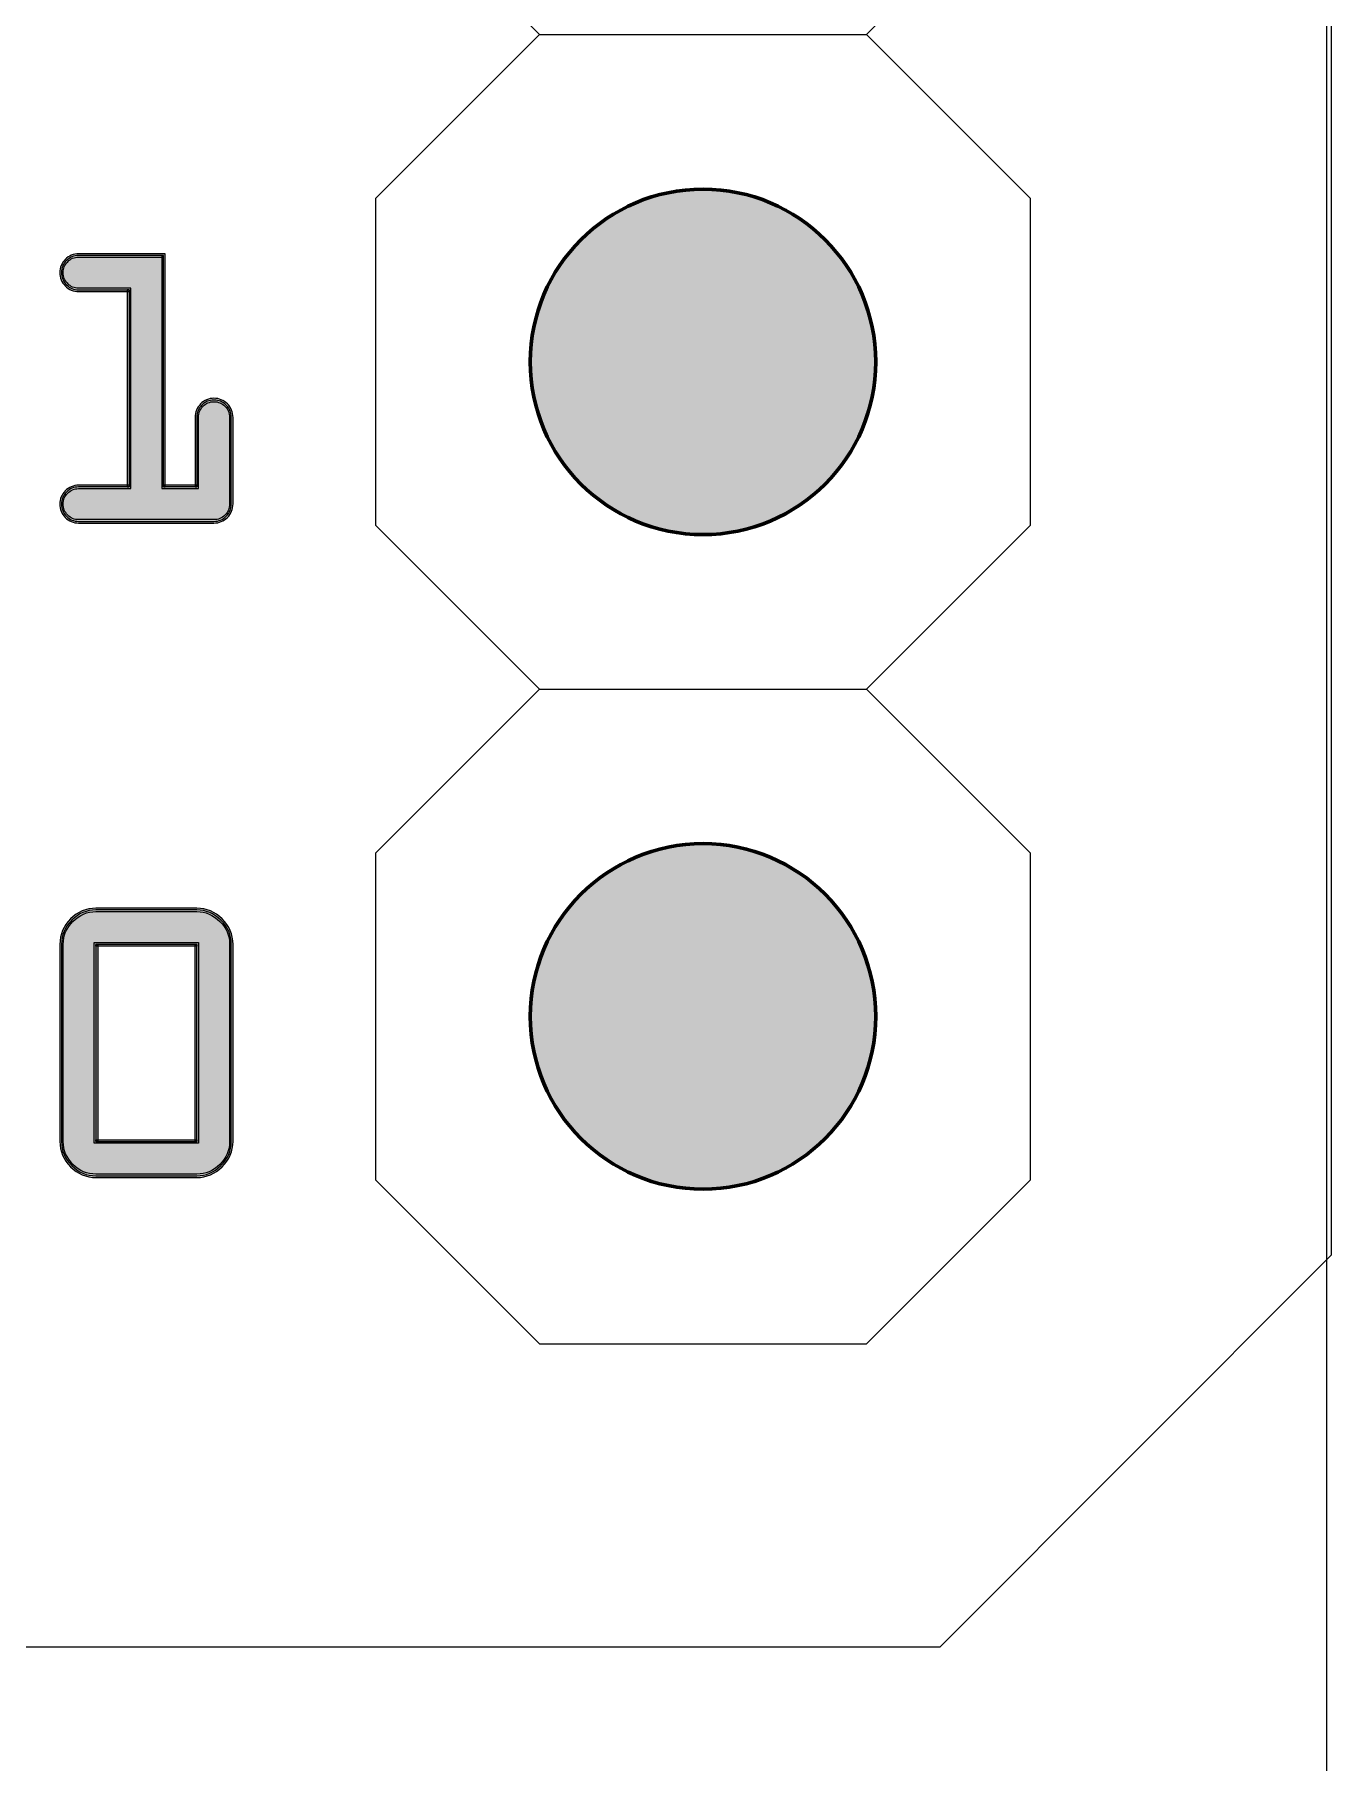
# Model space of a CAD drawing. Header units: inches. Extents: x 3.6 to 56.9, y 3.5 to 76.6.
# Drawn here: x 51.82 to 56.86, y 10.19 to 16.9 of the extents above; entities that cross this region are included whole.
import ezdxf

# ---------------------------------------------------------------- set-up
doc = ezdxf.new("R2010")
doc.units = ezdxf.units.IN
doc.header["$MEASUREMENT"] = 0
for name, color, linetype in [('board', 7, 'Continuous'), ('copper', 7, 'Continuous'), ('mask', 7, 'Continuous'), ('silk', 7, 'Continuous')]:
    doc.layers.add(name, color=color, linetype=linetype)

msp = doc.modelspace()

# ---------------------------------------------------------------- hatches: boundary and pattern name
at = {"layer": 'mask', "true_color": 0xffffff}
h = msp.add_hatch(color=7, dxfattribs=at)
edge = h.paths.add_edge_path()
edge.add_spline(control_points=[(54.4137, 14.9597), (54.0435, 14.9597), (53.7434, 15.2598), (53.7434, 15.63), (53.7434, 16.0002), (54.0435, 16.3003), (54.4137, 16.3003), (54.7838, 16.3003), (55.0839, 16.0002), (55.0839, 15.63), (55.0839, 15.2598), (54.7838, 14.9597), (54.4137, 14.9597)], knot_values=[0, 0, 0, 0, 1, 1, 1, 2, 2, 2, 3, 3, 3, 4, 4, 4, 4], degree=3, periodic=1)
h = msp.add_hatch(color=7, dxfattribs=at)
edge = h.paths.add_edge_path()
edge.add_spline(control_points=[(54.4137, 12.4197), (54.0435, 12.4197), (53.7434, 12.7198), (53.7434, 13.09), (53.7434, 13.4602), (54.0435, 13.7603), (54.4137, 13.7603), (54.7838, 13.7603), (55.0839, 13.4602), (55.0839, 13.09), (55.0839, 12.7198), (54.7838, 12.4197), (54.4137, 12.4197)], knot_values=[0, 0, 0, 0, 1, 1, 1, 2, 2, 2, 3, 3, 3, 4, 4, 4, 4], degree=3, periodic=1)
at = {"layer": 'silk', "true_color": 0xffffff}
h = msp.add_hatch(color=7, dxfattribs=at)
h.dxf.hatch_style = 2
edge = h.paths.add_edge_path()
edge.add_spline(control_points=[(51.9309, 15.0786), (51.9309, 15.0613), (51.9363, 15.0478), (51.9482, 15.0355), (51.9601, 15.0233), (51.9733, 15.0177), (51.9904, 15.0177), (51.9904, 15.0177), (52.5156, 15.0177), (52.5156, 15.0177), (52.5328, 15.0177), (52.5463, 15.0233), (52.5586, 15.0356), (52.5709, 15.0479), (52.5765, 15.0614), (52.5765, 15.0786), (52.5765, 15.0786), (52.5765, 15.4146), (52.5765, 15.4146), (52.5765, 15.4318), (52.5709, 15.4452), (52.5586, 15.4575), (52.5463, 15.4698), (52.5328, 15.4754), (52.5156, 15.4754), (52.4985, 15.4754), (52.4853, 15.4699), (52.4734, 15.4576), (52.4615, 15.4453), (52.4561, 15.4318), (52.4561, 15.4146), (52.4561, 15.4146), (52.4561, 15.1447), (52.4561, 15.1447), (52.4561, 15.1447), (52.4561, 15.1381), (52.4561, 15.1381), (52.4561, 15.1381), (52.4495, 15.1381), (52.4495, 15.1381), (52.4495, 15.1381), (52.3198, 15.1381), (52.3198, 15.1381), (52.3198, 15.1381), (52.3132, 15.1381), (52.3132, 15.1381), (52.3132, 15.1381), (52.3132, 15.1447), (52.3132, 15.1447), (52.3132, 15.1447), (52.3132, 16.043), (52.3132, 16.043), (52.3132, 16.043), (52.3198, 16.043), (52.3198, 16.043), (52.3198, 16.043), (52.3198, 16.0364), (52.3198, 16.0364), (52.3198, 16.0364), (51.9904, 16.0364), (51.9904, 16.0364), (51.9733, 16.0364), (51.9601, 16.0308), (51.9482, 16.0185), (51.9363, 16.0062), (51.9309, 15.9931), (51.9309, 15.9768), (51.9309, 15.9596), (51.9363, 15.9461), (51.9482, 15.9338), (51.9601, 15.9215), (51.9733, 15.916), (51.9904, 15.916), (51.9904, 15.916), (52.1862, 15.916), (52.1862, 15.916), (52.1862, 15.916), (52.1928, 15.916), (52.1928, 15.916), (52.1928, 15.916), (52.1928, 15.9094), (52.1928, 15.9094), (52.1928, 15.9094), (52.1928, 15.1447), (52.1928, 15.1447), (52.1928, 15.1447), (52.1928, 15.1381), (52.1928, 15.1381), (52.1928, 15.1381), (52.1862, 15.1381), (52.1862, 15.1381), (52.1862, 15.1381), (51.9904, 15.1381), (51.9904, 15.1381), (51.9733, 15.1381), (51.9601, 15.1325), (51.9482, 15.1203), (51.9363, 15.1079), (51.9309, 15.0949), (51.9309, 15.0786)], knot_values=[0, 0, 0, 0, 1, 1, 1, 2, 2, 2, 3, 3, 3, 4, 4, 4, 5, 5, 5, 6, 6, 6, 7, 7, 7, 8, 8, 8, 9, 9, 9, 10, 10, 10, 11, 11, 11, 12, 12, 12, 13, 13, 13, 14, 14, 14, 15, 15, 15, 16, 16, 16, 17, 17, 17, 18, 18, 18, 19, 19, 19, 20, 20, 20, 21, 21, 21, 22, 22, 22, 23, 23, 23, 24, 24, 24, 25, 25, 25, 26, 26, 26, 27, 27, 27, 28, 28, 28, 29, 29, 29, 30, 30, 30, 31, 31, 31, 32, 32, 32, 33, 33, 33, 33], degree=3, periodic=1)
edge = h.paths.add_edge_path()
edge.add_spline(control_points=[(51.9177, 15.0786), (51.9177, 15.0975), (51.9251, 15.1153), (51.9387, 15.1295), (51.9524, 15.1437), (51.9706, 15.1513), (51.9904, 15.1513), (51.9904, 15.1513), (52.1862, 15.1513), (52.1862, 15.1513), (52.1862, 15.1513), (52.1862, 15.1447), (52.1862, 15.1447), (52.1862, 15.1447), (52.1796, 15.1447), (52.1796, 15.1447), (52.1796, 15.1447), (52.1796, 15.9094), (52.1796, 15.9094), (52.1796, 15.9094), (52.1862, 15.9094), (52.1862, 15.9094), (52.1862, 15.9094), (52.1862, 15.9027), (52.1862, 15.9027), (52.1862, 15.9027), (51.9904, 15.9027), (51.9904, 15.9027), (51.9706, 15.9027), (51.9524, 15.9104), (51.9387, 15.9246), (51.925, 15.9388), (51.9177, 15.957), (51.9177, 15.9768), (51.9177, 15.9958), (51.9251, 16.0136), (51.9387, 16.0277), (51.9524, 16.0419), (51.9706, 16.0496), (51.9904, 16.0496), (51.9904, 16.0496), (52.3198, 16.0496), (52.3198, 16.0496), (52.3198, 16.0496), (52.3265, 16.0496), (52.3265, 16.0496), (52.3265, 16.0496), (52.3265, 16.043), (52.3265, 16.043), (52.3265, 16.043), (52.3265, 15.1447), (52.3265, 15.1447), (52.3265, 15.1447), (52.3198, 15.1447), (52.3198, 15.1447), (52.3198, 15.1447), (52.3198, 15.1513), (52.3198, 15.1513), (52.3198, 15.1513), (52.4495, 15.1513), (52.4495, 15.1513), (52.4495, 15.1513), (52.4495, 15.1447), (52.4495, 15.1447), (52.4495, 15.1447), (52.4429, 15.1447), (52.4429, 15.1447), (52.4429, 15.1447), (52.4429, 15.4146), (52.4429, 15.4146), (52.4429, 15.4344), (52.4502, 15.4526), (52.4639, 15.4668), (52.4776, 15.481), (52.4958, 15.4887), (52.5156, 15.4887), (52.5355, 15.4887), (52.5538, 15.481), (52.5679, 15.4669), (52.5821, 15.4527), (52.5897, 15.4344), (52.5897, 15.4146), (52.5897, 15.4146), (52.5897, 15.0786), (52.5897, 15.0786), (52.5897, 15.0587), (52.5821, 15.0404), (52.5679, 15.0263), (52.5538, 15.0121), (52.5355, 15.0045), (52.5156, 15.0045), (52.5156, 15.0045), (51.9904, 15.0045), (51.9904, 15.0045), (51.9706, 15.0045), (51.9524, 15.0121), (51.9387, 15.0263), (51.925, 15.0405), (51.9177, 15.0588), (51.9177, 15.0786)], knot_values=[0, 0, 0, 0, 1, 1, 1, 2, 2, 2, 3, 3, 3, 4, 4, 4, 5, 5, 5, 6, 6, 6, 7, 7, 7, 8, 8, 8, 9, 9, 9, 10, 10, 10, 11, 11, 11, 12, 12, 12, 13, 13, 13, 14, 14, 14, 15, 15, 15, 16, 16, 16, 17, 17, 17, 18, 18, 18, 19, 19, 19, 20, 20, 20, 21, 21, 21, 22, 22, 22, 23, 23, 23, 24, 24, 24, 25, 25, 25, 26, 26, 26, 27, 27, 27, 28, 28, 28, 29, 29, 29, 30, 30, 30, 31, 31, 31, 32, 32, 32, 33, 33, 33, 33], degree=3, periodic=1)
h = msp.add_hatch(color=7, dxfattribs=at)
h.dxf.hatch_style = 2
edge = h.paths.add_edge_path()
edge.add_spline(control_points=[(51.9243, 15.0786), (51.9243, 15.0962), (51.9307, 15.1116), (51.9435, 15.1249), (51.9563, 15.1381), (51.9719, 15.1447), (51.9904, 15.1447), (51.9904, 15.1447), (52.1862, 15.1447), (52.1862, 15.1447), (52.1862, 15.1447), (52.1862, 15.9094), (52.1862, 15.9094), (52.1862, 15.9094), (51.9904, 15.9094), (51.9904, 15.9094), (51.9719, 15.9094), (51.9563, 15.916), (51.9435, 15.9292), (51.9307, 15.9424), (51.9243, 15.9583), (51.9243, 15.9768), (51.9243, 15.9945), (51.9307, 16.0099), (51.9435, 16.0231), (51.9563, 16.0364), (51.9719, 16.043), (51.9904, 16.043), (51.9904, 16.043), (52.3198, 16.043), (52.3198, 16.043), (52.3198, 16.043), (52.3198, 15.1447), (52.3198, 15.1447), (52.3198, 15.1447), (52.4495, 15.1447), (52.4495, 15.1447), (52.4495, 15.1447), (52.4495, 15.4146), (52.4495, 15.4146), (52.4495, 15.4331), (52.4559, 15.449), (52.4687, 15.4622), (52.4815, 15.4754), (52.4971, 15.482), (52.5156, 15.482), (52.5342, 15.482), (52.55, 15.4754), (52.5633, 15.4622), (52.5765, 15.449), (52.5831, 15.4331), (52.5831, 15.4146), (52.5831, 15.4146), (52.5831, 15.0786), (52.5831, 15.0786), (52.5831, 15.06), (52.5765, 15.0442), (52.5633, 15.0309), (52.55, 15.0177), (52.5342, 15.0111), (52.5156, 15.0111), (52.5156, 15.0111), (51.9904, 15.0111), (51.9904, 15.0111), (51.9719, 15.0111), (51.9563, 15.0177), (51.9435, 15.0309), (51.9307, 15.0442), (51.9243, 15.06), (51.9243, 15.0786)], knot_values=[0, 0, 0, 0, 1, 1, 1, 2, 2, 2, 3, 3, 3, 4, 4, 4, 5, 5, 5, 6, 6, 6, 7, 7, 7, 8, 8, 8, 9, 9, 9, 10, 10, 10, 11, 11, 11, 12, 12, 12, 13, 13, 13, 14, 14, 14, 15, 15, 15, 16, 16, 16, 17, 17, 17, 18, 18, 18, 19, 19, 19, 20, 20, 20, 21, 21, 21, 22, 22, 22, 23, 23, 23, 23], degree=3, periodic=1)
h = msp.add_hatch(color=7, dxfattribs=at)
h.dxf.hatch_style = 2
h.paths.add_polyline_path([(52.0513, 12.6049), (52.0513, 13.3696), (52.0513, 13.3762), (52.0579, 13.3762), (52.4495, 13.3762), (52.4561, 13.3762), (52.4561, 13.3696), (52.4561, 12.6049), (52.4561, 12.5983), (52.4495, 12.5983), (52.0579, 12.5983), (52.0513, 12.5983)])
h.paths.add_polyline_path([(52.0579, 12.6115), (52.4495, 12.6115), (52.4495, 12.6049), (52.4429, 12.6049), (52.4429, 13.3696), (52.4495, 13.3696), (52.4495, 13.3629), (52.0579, 13.3629), (52.0579, 13.3696), (52.0645, 13.3696), (52.0645, 12.6049), (52.0579, 12.6049)])
edge = h.paths.add_edge_path()
edge.add_spline(control_points=[(51.9309, 12.6049), (51.9309, 12.5701), (51.9431, 12.5412), (51.9687, 12.5157), (51.9942, 12.4901), (52.0231, 12.4779), (52.0579, 12.4779), (52.0579, 12.4779), (52.4495, 12.4779), (52.4495, 12.4779), (52.4834, 12.4779), (52.5121, 12.4901), (52.5381, 12.5157), (52.5641, 12.5413), (52.5765, 12.5701), (52.5765, 12.6049), (52.5765, 12.6049), (52.5765, 13.3696), (52.5765, 13.3696), (52.5765, 13.4044), (52.5641, 13.4332), (52.5381, 13.4588), (52.5121, 13.4844), (52.4834, 13.4966), (52.4495, 13.4966), (52.4495, 13.4966), (52.0579, 13.4966), (52.0579, 13.4966), (52.0231, 13.4966), (51.9942, 13.4844), (51.9687, 13.4588), (51.9431, 13.4333), (51.9309, 13.4044), (51.9309, 13.3696), (51.9309, 13.3696), (51.9309, 12.6049), (51.9309, 12.6049)], knot_values=[0, 0, 0, 0, 1, 1, 1, 2, 2, 2, 3, 3, 3, 4, 4, 4, 5, 5, 5, 6, 6, 6, 7, 7, 7, 8, 8, 8, 9, 9, 9, 10, 10, 10, 11, 11, 11, 12, 12, 12, 12], degree=3, periodic=1)
edge = h.paths.add_edge_path()
edge.add_spline(control_points=[(51.9177, 12.6049), (51.9177, 12.6049), (51.9177, 13.3696), (51.9177, 13.3696), (51.9177, 13.4071), (51.9319, 13.4408), (51.9593, 13.4682), (51.9867, 13.4955), (52.0204, 13.5098), (52.0579, 13.5098), (52.0579, 13.5098), (52.4495, 13.5098), (52.4495, 13.5098), (52.4861, 13.5098), (52.5196, 13.4955), (52.5474, 13.4682), (52.5752, 13.4408), (52.5897, 13.4071), (52.5897, 13.3696), (52.5897, 13.3696), (52.5897, 12.6049), (52.5897, 12.6049), (52.5897, 12.5674), (52.5752, 12.5336), (52.5474, 12.5063), (52.5196, 12.4789), (52.4861, 12.4647), (52.4495, 12.4647), (52.4495, 12.4647), (52.0579, 12.4647), (52.0579, 12.4647), (52.0204, 12.4647), (51.9867, 12.4789), (51.9593, 12.5063), (51.9319, 12.5337), (51.9177, 12.5674), (51.9177, 12.6049)], knot_values=[0, 0, 0, 0, 1, 1, 1, 2, 2, 2, 3, 3, 3, 4, 4, 4, 5, 5, 5, 6, 6, 6, 7, 7, 7, 8, 8, 8, 9, 9, 9, 10, 10, 10, 11, 11, 11, 12, 12, 12, 12], degree=3, periodic=1)
h = msp.add_hatch(color=7, dxfattribs=at)
h.dxf.hatch_style = 2
h.paths.add_polyline_path([(52.0579, 12.6049), (52.4495, 12.6049), (52.4495, 13.3696), (52.0579, 13.3696)])
edge = h.paths.add_edge_path()
edge.add_spline(control_points=[(51.9243, 12.6049), (51.9243, 12.6049), (51.9243, 13.3696), (51.9243, 13.3696), (51.9243, 13.4057), (51.9375, 13.437), (51.964, 13.4635), (51.9904, 13.4899), (52.0218, 13.5032), (52.0579, 13.5032), (52.0579, 13.5032), (52.4495, 13.5032), (52.4495, 13.5032), (52.4848, 13.5032), (52.5159, 13.4899), (52.5428, 13.4635), (52.5697, 13.437), (52.5831, 13.4057), (52.5831, 13.3696), (52.5831, 13.3696), (52.5831, 12.6049), (52.5831, 12.6049), (52.5831, 12.5688), (52.5697, 12.5374), (52.5428, 12.511), (52.5159, 12.4845), (52.4848, 12.4713), (52.4495, 12.4713), (52.4495, 12.4713), (52.0579, 12.4713), (52.0579, 12.4713), (52.0218, 12.4713), (51.9904, 12.4845), (51.964, 12.511), (51.9375, 12.5374), (51.9243, 12.5688), (51.9243, 12.6049)], knot_values=[0, 0, 0, 0, 1, 1, 1, 2, 2, 2, 3, 3, 3, 4, 4, 4, 5, 5, 5, 6, 6, 6, 7, 7, 7, 8, 8, 8, 9, 9, 9, 10, 10, 10, 11, 11, 11, 12, 12, 12, 12], degree=3, periodic=1)

# ---------------------------------------------------------------- linework, layer by layer
at = {"layer": 'board', "color": 7, "lineweight": 20, "true_color": 0xffffff}
msp.add_lwpolyline([(3.6364, 60.5691), (56.8332, 60.5691), (56.8332, 3.7723), (3.6364, 3.7723), (3.6364, 60.5691)], dxfattribs=at)
msp.add_open_spline([(56.8521, 12.1646), (56.8521, 12.1646), (55.3337, 10.6434), (55.3337, 10.6434), (55.3337, 10.6434), (43.9474, 10.6434), (43.9474, 10.6434), (43.9474, 10.6434), (41.4173, 8.1094), (41.4173, 8.1094), (41.4173, 8.1094), (8.7761, 8.1094), (8.7761, 8.1094), (8.7761, 8.1094), (6.246, 10.6434), (6.246, 10.6434), (6.246, 10.6434), (4.7111, 10.6434), (4.7111, 10.6434), (4.2186, 10.5873), (3.7727, 10.9401), (3.7148, 11.4312), (3.7074, 11.4979), (3.7074, 11.5709), (3.7148, 11.6404), (3.7148, 11.6404), (3.7148, 75.5088), (3.7148, 75.5088), (3.6569, 76.0016), (4.0097, 76.4482), (4.5011, 76.5061), (4.5706, 76.5142), (4.6408, 76.5142), (4.7114, 76.5061), (4.7114, 76.5061), (55.8558, 76.5061), (55.8558, 76.5061), (56.3487, 76.5636), (56.7949, 76.2104), (56.8521, 75.7176), (56.8602, 75.6481), (56.8602, 75.5779), (56.8521, 75.5088), (56.8521, 75.5088), (56.8521, 12.1646), (56.8521, 12.1646)], degree=3, knots=[0, 0, 0, 0, 1, 1, 1, 2, 2, 2, 3, 3, 3, 4, 4, 4, 5, 5, 5, 6, 6, 6, 7, 7, 7, 8, 8, 8, 9, 9, 9, 10, 10, 10, 11, 11, 11, 12, 12, 12, 13, 13, 13, 14, 14, 14, 15, 15, 15, 15], dxfattribs=at)
at = {"layer": 'copper', "color": 7, "lineweight": 30, "true_color": 0xffffff}
for points in [[(54.4137, 14.9597), (54.0435, 14.9597), (53.7434, 15.2598), (53.7434, 15.63), (53.7434, 16.0002), (54.0435, 16.3003), (54.4137, 16.3003), (54.7839, 16.3003), (55.0839, 16.0002), (55.0839, 15.63), (55.0839, 15.2598), (54.7839, 14.9597), (54.4137, 14.9597)], [(54.4137, 12.4197), (54.0435, 12.4197), (53.7434, 12.7198), (53.7434, 13.09), (53.7434, 13.4602), (54.0435, 13.7603), (54.4137, 13.7603), (54.7839, 13.7603), (55.0839, 13.4602), (55.0839, 13.09), (55.0839, 12.7198), (54.7839, 12.4197), (54.4137, 12.4197)]]:
    msp.add_open_spline(points, degree=3, knots=[0, 0, 0, 0, 1, 1, 1, 2, 2, 2, 3, 3, 3, 4, 4, 4, 4], dxfattribs=at)
at = {"layer": 'mask', "lineweight": 0}
for points in [[(54.4137, 14.9597), (54.0435, 14.9597), (53.7434, 15.2598), (53.7434, 15.63), (53.7434, 16.0002), (54.0435, 16.3003), (54.4137, 16.3003), (54.7838, 16.3003), (55.0839, 16.0002), (55.0839, 15.63), (55.0839, 15.2598), (54.7838, 14.9597), (54.4137, 14.9597)], [(54.4137, 12.4197), (54.0435, 12.4197), (53.7434, 12.7198), (53.7434, 13.09), (53.7434, 13.4602), (54.0435, 13.7603), (54.4137, 13.7603), (54.7838, 13.7603), (55.0839, 13.4602), (55.0839, 13.09), (55.0839, 12.7198), (54.7838, 12.4197), (54.4137, 12.4197)]]:
    msp.add_open_spline(points, degree=3, knots=[0, 0, 0, 0, 1, 1, 1, 2, 2, 2, 3, 3, 3, 4, 4, 4, 4], dxfattribs=at)
at = {"layer": 'mask', "color": 7, "lineweight": 60, "true_color": 0xffffff}
for points in [[(54.4137, 14.9597), (54.0435, 14.9597), (53.7434, 15.2598), (53.7434, 15.63), (53.7434, 16.0002), (54.0435, 16.3003), (54.4137, 16.3003), (54.7839, 16.3003), (55.0839, 16.0002), (55.0839, 15.63), (55.0839, 15.2598), (54.7839, 14.9597), (54.4137, 14.9597)], [(54.4137, 12.4197), (54.0435, 12.4197), (53.7434, 12.7198), (53.7434, 13.09), (53.7434, 13.4602), (54.0435, 13.7603), (54.4137, 13.7603), (54.7839, 13.7603), (55.0839, 13.4602), (55.0839, 13.09), (55.0839, 12.7198), (54.7839, 12.4197), (54.4137, 12.4197)]]:
    msp.add_open_spline(points, degree=3, knots=[0, 0, 0, 0, 1, 1, 1, 2, 2, 2, 3, 3, 3, 4, 4, 4, 4], dxfattribs=at)
at = {"layer": 'silk', "color": 7, "lineweight": 20, "true_color": 0xffffff}
msp.add_lwpolyline([(3.6364, 60.5691), (56.8332, 60.5691), (56.8332, 3.7723), (3.6364, 3.7723), (3.6364, 60.5691)], dxfattribs=at)
at = {"layer": 'silk', "color": 7, "lineweight": 15, "true_color": 0xffffff}
for points in [[(53.7787, 16.9002), (53.1437, 17.535)], [(55.6837, 17.535), (55.0487, 16.9002)], [(53.1437, 16.265), (53.7787, 16.9002)], [(53.7787, 16.9002), (55.0487, 16.9002)], [(55.0487, 16.9002), (55.6837, 16.265)], [(53.1437, 14.9946), (53.1437, 16.265)], [(55.6837, 16.265), (55.6837, 14.9946)], [(53.7787, 14.36), (53.1437, 14.9946)], [(55.6837, 14.9946), (55.0487, 14.36)], [(53.1437, 13.7252), (53.7787, 14.36)], [(53.7787, 14.36), (55.0487, 14.36)], [(55.0487, 14.36), (55.6837, 13.7252)], [(53.1437, 12.455), (53.1437, 13.7252)], [(55.6837, 13.7252), (55.6837, 12.455)], [(53.1437, 12.455), (53.7787, 11.8196)], [(55.0487, 11.8196), (55.6837, 12.455)], [(53.7787, 11.8196), (55.0487, 11.8196)]]:
    msp.add_lwpolyline(points, dxfattribs=at)
at = {"layer": 'silk', "lineweight": 0}
for points in [[(52.0513, 12.6049), (52.0513, 13.3696), (52.0513, 13.3762), (52.0579, 13.3762), (52.4495, 13.3762), (52.4561, 13.3762), (52.4561, 13.3696), (52.4561, 12.6049), (52.4561, 12.5983), (52.4495, 12.5983), (52.0579, 12.5983), (52.0513, 12.5983), (52.0513, 12.6049)], [(52.0579, 12.6049), (52.4495, 12.6049), (52.4495, 13.3696), (52.0579, 13.3696), (52.0579, 12.6049)], [(52.0579, 12.6115), (52.4495, 12.6115), (52.4495, 12.6049), (52.4429, 12.6049), (52.4429, 13.3696), (52.4495, 13.3696), (52.4495, 13.3629), (52.0579, 13.3629), (52.0579, 13.3696), (52.0645, 13.3696), (52.0645, 12.6049), (52.0579, 12.6049), (52.0579, 12.6115)]]:
    msp.add_lwpolyline(points, dxfattribs=at)
for points, knots in [([(54.4137, 14.9597), (54.0435, 14.9597), (53.7434, 15.2598), (53.7434, 15.63), (53.7434, 16.0002), (54.0435, 16.3003), (54.4137, 16.3003), (54.7838, 16.3003), (55.0839, 16.0002), (55.0839, 15.63), (55.0839, 15.2598), (54.7838, 14.9597), (54.4137, 14.9597)], [0, 0, 0, 0, 1, 1, 1, 2, 2, 2, 3, 3, 3, 4, 4, 4, 4]), ([(51.9177, 15.0786), (51.9177, 15.0975), (51.9251, 15.1153), (51.9387, 15.1295), (51.9524, 15.1437), (51.9706, 15.1513), (51.9904, 15.1513), (51.9904, 15.1513), (52.1862, 15.1513), (52.1862, 15.1513), (52.1862, 15.1513), (52.1862, 15.1447), (52.1862, 15.1447), (52.1862, 15.1447), (52.1796, 15.1447), (52.1796, 15.1447), (52.1796, 15.1447), (52.1796, 15.9094), (52.1796, 15.9094), (52.1796, 15.9094), (52.1862, 15.9094), (52.1862, 15.9094), (52.1862, 15.9094), (52.1862, 15.9027), (52.1862, 15.9027), (52.1862, 15.9027), (51.9904, 15.9027), (51.9904, 15.9027), (51.9706, 15.9027), (51.9524, 15.9104), (51.9387, 15.9246), (51.925, 15.9388), (51.9177, 15.957), (51.9177, 15.9768), (51.9177, 15.9958), (51.9251, 16.0136), (51.9387, 16.0277), (51.9524, 16.0419), (51.9706, 16.0496), (51.9904, 16.0496), (51.9904, 16.0496), (52.3198, 16.0496), (52.3198, 16.0496), (52.3198, 16.0496), (52.3265, 16.0496), (52.3265, 16.0496), (52.3265, 16.0496), (52.3265, 16.043), (52.3265, 16.043), (52.3265, 16.043), (52.3265, 15.1447), (52.3265, 15.1447), (52.3265, 15.1447), (52.3198, 15.1447), (52.3198, 15.1447), (52.3198, 15.1447), (52.3198, 15.1513), (52.3198, 15.1513), (52.3198, 15.1513), (52.4495, 15.1513), (52.4495, 15.1513), (52.4495, 15.1513), (52.4495, 15.1447), (52.4495, 15.1447), (52.4495, 15.1447), (52.4429, 15.1447), (52.4429, 15.1447), (52.4429, 15.1447), (52.4429, 15.4146), (52.4429, 15.4146), (52.4429, 15.4344), (52.4502, 15.4526), (52.4639, 15.4668), (52.4776, 15.481), (52.4958, 15.4887), (52.5156, 15.4887), (52.5355, 15.4887), (52.5538, 15.481), (52.5679, 15.4669), (52.5821, 15.4527), (52.5897, 15.4344), (52.5897, 15.4146), (52.5897, 15.4146), (52.5897, 15.0786), (52.5897, 15.0786), (52.5897, 15.0587), (52.5821, 15.0404), (52.5679, 15.0263), (52.5538, 15.0121), (52.5355, 15.0045), (52.5156, 15.0045), (52.5156, 15.0045), (51.9904, 15.0045), (51.9904, 15.0045), (51.9706, 15.0045), (51.9524, 15.0121), (51.9387, 15.0263), (51.925, 15.0405), (51.9177, 15.0588), (51.9177, 15.0786)], [0, 0, 0, 0, 1, 1, 1, 2, 2, 2, 3, 3, 3, 4, 4, 4, 5, 5, 5, 6, 6, 6, 7, 7, 7, 8, 8, 8, 9, 9, 9, 10, 10, 10, 11, 11, 11, 12, 12, 12, 13, 13, 13, 14, 14, 14, 15, 15, 15, 16, 16, 16, 17, 17, 17, 18, 18, 18, 19, 19, 19, 20, 20, 20, 21, 21, 21, 22, 22, 22, 23, 23, 23, 24, 24, 24, 25, 25, 25, 26, 26, 26, 27, 27, 27, 28, 28, 28, 29, 29, 29, 30, 30, 30, 31, 31, 31, 32, 32, 32, 33, 33, 33, 33]), ([(51.9243, 15.0786), (51.9243, 15.0962), (51.9307, 15.1116), (51.9435, 15.1249), (51.9563, 15.1381), (51.9719, 15.1447), (51.9904, 15.1447), (51.9904, 15.1447), (52.1862, 15.1447), (52.1862, 15.1447), (52.1862, 15.1447), (52.1862, 15.9094), (52.1862, 15.9094), (52.1862, 15.9094), (51.9904, 15.9094), (51.9904, 15.9094), (51.9719, 15.9094), (51.9563, 15.916), (51.9435, 15.9292), (51.9307, 15.9424), (51.9243, 15.9583), (51.9243, 15.9768), (51.9243, 15.9945), (51.9307, 16.0099), (51.9435, 16.0231), (51.9563, 16.0364), (51.9719, 16.043), (51.9904, 16.043), (51.9904, 16.043), (52.3198, 16.043), (52.3198, 16.043), (52.3198, 16.043), (52.3198, 15.1447), (52.3198, 15.1447), (52.3198, 15.1447), (52.4495, 15.1447), (52.4495, 15.1447), (52.4495, 15.1447), (52.4495, 15.4146), (52.4495, 15.4146), (52.4495, 15.4331), (52.4559, 15.449), (52.4687, 15.4622), (52.4815, 15.4754), (52.4971, 15.482), (52.5156, 15.482), (52.5342, 15.482), (52.55, 15.4754), (52.5633, 15.4622), (52.5765, 15.449), (52.5831, 15.4331), (52.5831, 15.4146), (52.5831, 15.4146), (52.5831, 15.0786), (52.5831, 15.0786), (52.5831, 15.06), (52.5765, 15.0442), (52.5633, 15.0309), (52.55, 15.0177), (52.5342, 15.0111), (52.5156, 15.0111), (52.5156, 15.0111), (51.9904, 15.0111), (51.9904, 15.0111), (51.9719, 15.0111), (51.9563, 15.0177), (51.9435, 15.0309), (51.9307, 15.0442), (51.9243, 15.06), (51.9243, 15.0786)], [0, 0, 0, 0, 1, 1, 1, 2, 2, 2, 3, 3, 3, 4, 4, 4, 5, 5, 5, 6, 6, 6, 7, 7, 7, 8, 8, 8, 9, 9, 9, 10, 10, 10, 11, 11, 11, 12, 12, 12, 13, 13, 13, 14, 14, 14, 15, 15, 15, 16, 16, 16, 17, 17, 17, 18, 18, 18, 19, 19, 19, 20, 20, 20, 21, 21, 21, 22, 22, 22, 23, 23, 23, 23]), ([(51.9309, 15.0786), (51.9309, 15.0613), (51.9363, 15.0478), (51.9482, 15.0355), (51.9601, 15.0233), (51.9733, 15.0177), (51.9904, 15.0177), (51.9904, 15.0177), (52.5156, 15.0177), (52.5156, 15.0177), (52.5328, 15.0177), (52.5463, 15.0233), (52.5586, 15.0356), (52.5709, 15.0479), (52.5765, 15.0614), (52.5765, 15.0786), (52.5765, 15.0786), (52.5765, 15.4146), (52.5765, 15.4146), (52.5765, 15.4318), (52.5709, 15.4452), (52.5586, 15.4575), (52.5463, 15.4698), (52.5328, 15.4754), (52.5156, 15.4754), (52.4985, 15.4754), (52.4853, 15.4699), (52.4734, 15.4576), (52.4615, 15.4453), (52.4561, 15.4318), (52.4561, 15.4146), (52.4561, 15.4146), (52.4561, 15.1447), (52.4561, 15.1447), (52.4561, 15.1447), (52.4561, 15.1381), (52.4561, 15.1381), (52.4561, 15.1381), (52.4495, 15.1381), (52.4495, 15.1381), (52.4495, 15.1381), (52.3198, 15.1381), (52.3198, 15.1381), (52.3198, 15.1381), (52.3132, 15.1381), (52.3132, 15.1381), (52.3132, 15.1381), (52.3132, 15.1447), (52.3132, 15.1447), (52.3132, 15.1447), (52.3132, 16.043), (52.3132, 16.043), (52.3132, 16.043), (52.3198, 16.043), (52.3198, 16.043), (52.3198, 16.043), (52.3198, 16.0364), (52.3198, 16.0364), (52.3198, 16.0364), (51.9904, 16.0364), (51.9904, 16.0364), (51.9733, 16.0364), (51.9601, 16.0308), (51.9482, 16.0185), (51.9363, 16.0062), (51.9309, 15.9931), (51.9309, 15.9768), (51.9309, 15.9596), (51.9363, 15.9461), (51.9482, 15.9338), (51.9601, 15.9215), (51.9733, 15.916), (51.9904, 15.916), (51.9904, 15.916), (52.1862, 15.916), (52.1862, 15.916), (52.1862, 15.916), (52.1928, 15.916), (52.1928, 15.916), (52.1928, 15.916), (52.1928, 15.9094), (52.1928, 15.9094), (52.1928, 15.9094), (52.1928, 15.1447), (52.1928, 15.1447), (52.1928, 15.1447), (52.1928, 15.1381), (52.1928, 15.1381), (52.1928, 15.1381), (52.1862, 15.1381), (52.1862, 15.1381), (52.1862, 15.1381), (51.9904, 15.1381), (51.9904, 15.1381), (51.9733, 15.1381), (51.9601, 15.1325), (51.9482, 15.1203), (51.9363, 15.1079), (51.9309, 15.0949), (51.9309, 15.0786)], [0, 0, 0, 0, 1, 1, 1, 2, 2, 2, 3, 3, 3, 4, 4, 4, 5, 5, 5, 6, 6, 6, 7, 7, 7, 8, 8, 8, 9, 9, 9, 10, 10, 10, 11, 11, 11, 12, 12, 12, 13, 13, 13, 14, 14, 14, 15, 15, 15, 16, 16, 16, 17, 17, 17, 18, 18, 18, 19, 19, 19, 20, 20, 20, 21, 21, 21, 22, 22, 22, 23, 23, 23, 24, 24, 24, 25, 25, 25, 26, 26, 26, 27, 27, 27, 28, 28, 28, 29, 29, 29, 30, 30, 30, 31, 31, 31, 32, 32, 32, 33, 33, 33, 33]), ([(54.4137, 12.4197), (54.0435, 12.4197), (53.7434, 12.7198), (53.7434, 13.09), (53.7434, 13.4602), (54.0435, 13.7603), (54.4137, 13.7603), (54.7838, 13.7603), (55.0839, 13.4602), (55.0839, 13.09), (55.0839, 12.7198), (54.7838, 12.4197), (54.4137, 12.4197)], [0, 0, 0, 0, 1, 1, 1, 2, 2, 2, 3, 3, 3, 4, 4, 4, 4]), ([(51.9177, 12.6049), (51.9177, 12.6049), (51.9177, 13.3696), (51.9177, 13.3696), (51.9177, 13.4071), (51.9319, 13.4408), (51.9593, 13.4682), (51.9867, 13.4955), (52.0204, 13.5098), (52.0579, 13.5098), (52.0579, 13.5098), (52.4495, 13.5098), (52.4495, 13.5098), (52.4861, 13.5098), (52.5196, 13.4955), (52.5474, 13.4682), (52.5752, 13.4408), (52.5897, 13.4071), (52.5897, 13.3696), (52.5897, 13.3696), (52.5897, 12.6049), (52.5897, 12.6049), (52.5897, 12.5674), (52.5752, 12.5336), (52.5474, 12.5063), (52.5196, 12.4789), (52.4861, 12.4647), (52.4495, 12.4647), (52.4495, 12.4647), (52.0579, 12.4647), (52.0579, 12.4647), (52.0204, 12.4647), (51.9867, 12.4789), (51.9593, 12.5063), (51.9319, 12.5337), (51.9177, 12.5674), (51.9177, 12.6049)], [0, 0, 0, 0, 1, 1, 1, 2, 2, 2, 3, 3, 3, 4, 4, 4, 5, 5, 5, 6, 6, 6, 7, 7, 7, 8, 8, 8, 9, 9, 9, 10, 10, 10, 11, 11, 11, 12, 12, 12, 12]), ([(51.9243, 12.6049), (51.9243, 12.6049), (51.9243, 13.3696), (51.9243, 13.3696), (51.9243, 13.4057), (51.9375, 13.437), (51.964, 13.4635), (51.9904, 13.4899), (52.0218, 13.5032), (52.0579, 13.5032), (52.0579, 13.5032), (52.4495, 13.5032), (52.4495, 13.5032), (52.4848, 13.5032), (52.5159, 13.4899), (52.5428, 13.4635), (52.5697, 13.437), (52.5831, 13.4057), (52.5831, 13.3696), (52.5831, 13.3696), (52.5831, 12.6049), (52.5831, 12.6049), (52.5831, 12.5688), (52.5697, 12.5374), (52.5428, 12.511), (52.5159, 12.4845), (52.4848, 12.4713), (52.4495, 12.4713), (52.4495, 12.4713), (52.0579, 12.4713), (52.0579, 12.4713), (52.0218, 12.4713), (51.9904, 12.4845), (51.964, 12.511), (51.9375, 12.5374), (51.9243, 12.5688), (51.9243, 12.6049)], [0, 0, 0, 0, 1, 1, 1, 2, 2, 2, 3, 3, 3, 4, 4, 4, 5, 5, 5, 6, 6, 6, 7, 7, 7, 8, 8, 8, 9, 9, 9, 10, 10, 10, 11, 11, 11, 12, 12, 12, 12]), ([(51.9309, 12.6049), (51.9309, 12.5701), (51.9431, 12.5412), (51.9687, 12.5157), (51.9942, 12.4901), (52.0231, 12.4779), (52.0579, 12.4779), (52.0579, 12.4779), (52.4495, 12.4779), (52.4495, 12.4779), (52.4834, 12.4779), (52.5121, 12.4901), (52.5381, 12.5157), (52.5641, 12.5413), (52.5765, 12.5701), (52.5765, 12.6049), (52.5765, 12.6049), (52.5765, 13.3696), (52.5765, 13.3696), (52.5765, 13.4044), (52.5641, 13.4332), (52.5381, 13.4588), (52.5121, 13.4844), (52.4834, 13.4966), (52.4495, 13.4966), (52.4495, 13.4966), (52.0579, 13.4966), (52.0579, 13.4966), (52.0231, 13.4966), (51.9942, 13.4844), (51.9687, 13.4588), (51.9431, 13.4333), (51.9309, 13.4044), (51.9309, 13.3696), (51.9309, 13.3696), (51.9309, 12.6049), (51.9309, 12.6049)], [0, 0, 0, 0, 1, 1, 1, 2, 2, 2, 3, 3, 3, 4, 4, 4, 5, 5, 5, 6, 6, 6, 7, 7, 7, 8, 8, 8, 9, 9, 9, 10, 10, 10, 11, 11, 11, 12, 12, 12, 12])]:
    msp.add_open_spline(points, degree=3, knots=knots, dxfattribs=at)
at = {"layer": 'silk', "color": 18, "lineweight": 60, "true_color": 0x000000}
for points in [[(54.4137, 14.9597), (54.0435, 14.9597), (53.7434, 15.2598), (53.7434, 15.63), (53.7434, 16.0002), (54.0435, 16.3003), (54.4137, 16.3003), (54.7839, 16.3003), (55.0839, 16.0002), (55.0839, 15.63), (55.0839, 15.2598), (54.7839, 14.9597), (54.4137, 14.9597)], [(54.4137, 12.4197), (54.0435, 12.4197), (53.7434, 12.7198), (53.7434, 13.09), (53.7434, 13.4602), (54.0435, 13.7603), (54.4137, 13.7603), (54.7839, 13.7603), (55.0839, 13.4602), (55.0839, 13.09), (55.0839, 12.7198), (54.7839, 12.4197), (54.4137, 12.4197)]]:
    msp.add_open_spline(points, degree=3, knots=[0, 0, 0, 0, 1, 1, 1, 2, 2, 2, 3, 3, 3, 4, 4, 4, 4], dxfattribs=at)

doc.saveas('drawing.dxf')
